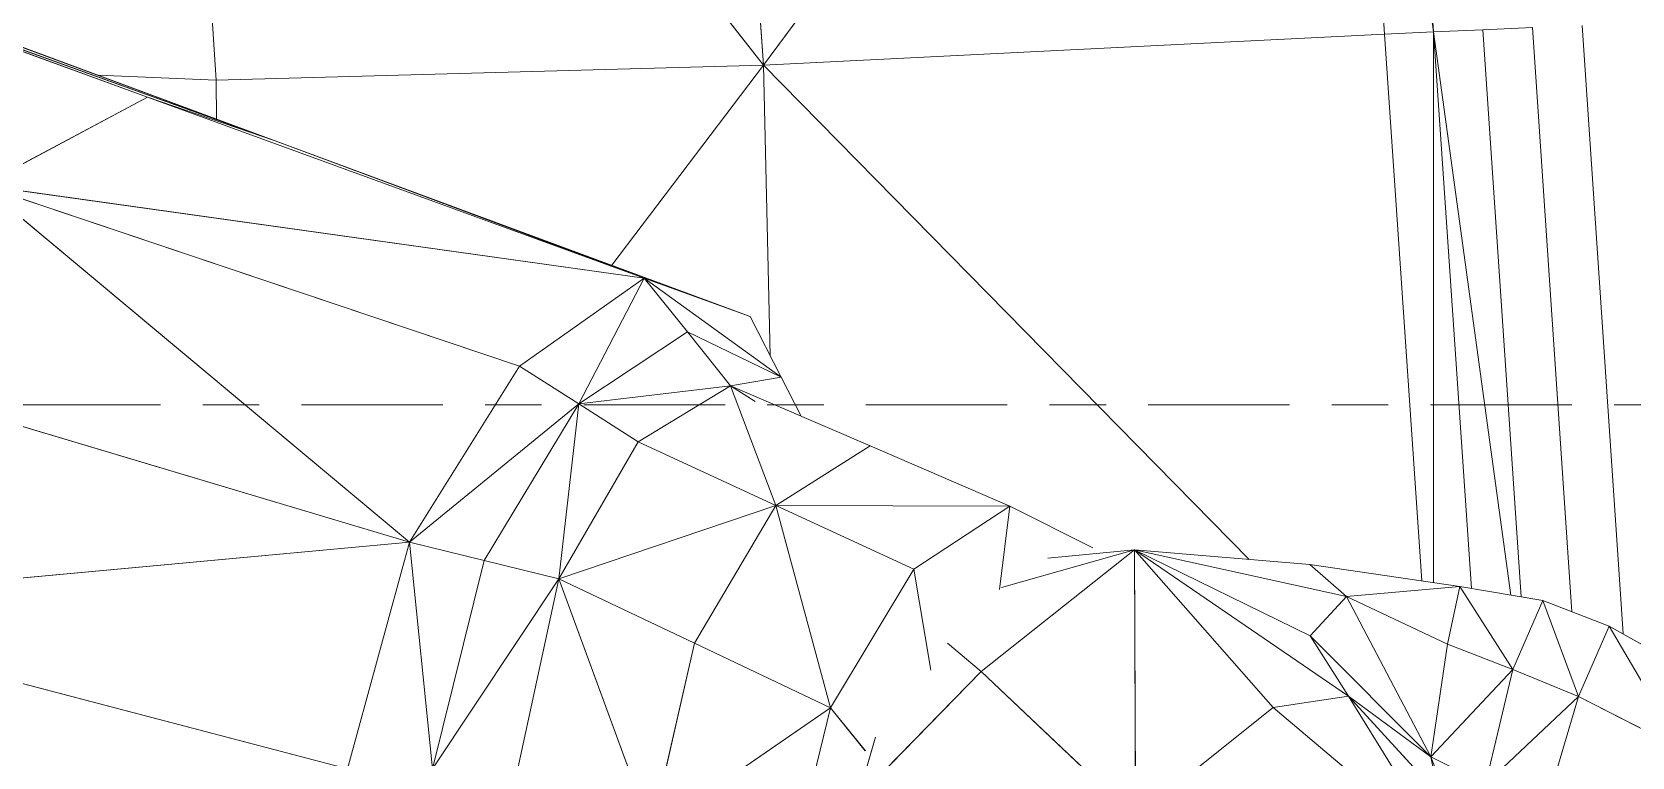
# Model space of a CAD drawing. Header units: centimetres. Extents: x -11896 to 2794, y -437 to 1921.
# Drawn here: x -11028.11 to -11010.11, y 511.57 to 519.72 of the extents above; entities that cross this region are included whole.
import ezdxf

# ---------------------------------------------------------------- set-up
doc = ezdxf.new("R2010")
doc.units = ezdxf.units.CM
doc.linetypes.add('Centre', pattern=[3.175, 0.635, -0.475, 1.59, -0.475])
doc.layers.add('A-FLOR-LEVL', color=7, linetype='Continuous', lineweight=9)
doc.layers.add('A-GENM', color=7, linetype='Continuous', lineweight=9)

# ---------------------------------------------------------------- blocks, each defined once
blk = doc.blocks.new('EQ-01-002 - EQ-01-002_dwg_Group_9-1527182-Sección 2-1')
at = {"layer": 'A-GENM', "color": 1, "true_color": 0xff0000}
for p, q in [((-11012.897, 528.058), (-11012.341, 519.724)), ((-11013.454, 528.033), (-11012.893, 519.699)), ((-11013.454, 528.033), (-11012.341, 519.724)), ((-11026.29, 523.123), (-11026.033, 519.182)), ((-11026.033, 519.182), (-11026.29, 523.123)), ((-11026.033, 519.182), (-11026.29, 523.123)), ((-11018.098, 521.756), (-11019.877, 519.351)), ((-11019.877, 519.351), (-11018.098, 521.756)), ((-11032.392, 521.03), (-11026.805, 518.992)), ((-11032.392, 521.03), (-11025.369, 518.5)), ((-11020.003, 521.095), (-11019.877, 519.351)), ((-11019.877, 519.351), (-11020.003, 521.095)), ((-11020.978, 520.757), (-11019.877, 519.351)), ((-11020.978, 520.757), (-11019.877, 519.351)), ((-11025.369, 518.5), (-11030.712, 520.476)), ((-11030.712, 520.476), (-11025.369, 518.5)), ((-11011.229, 519.773), (-11010.787, 513.202)), ((-11010.208, 512.951), (-11010.669, 519.797)), ((-11010.208, 512.951), (-11010.669, 519.797)), ((-11010.208, 512.951), (-11010.669, 519.797)), ((-11019.877, 519.351), (-11012.893, 519.699)), ((-11012.893, 519.699), (-11019.877, 519.351)), ((-11012.893, 519.699), (-11012.341, 519.724)), ((-11012.893, 519.699), (-11012.471, 513.548)), ((-11012.893, 519.699), (-11012.471, 513.548)), ((-11012.342, 513.529), (-11012.341, 519.724)), ((-11012.342, 513.529), (-11012.341, 519.724)), ((-11012.341, 519.724), (-11012.342, 513.529)), ((-11011.787, 519.749), (-11012.341, 519.724)), ((-11011.473, 513.389), (-11012.341, 519.724)), ((-11012.341, 519.724), (-11011.915, 513.464)), ((-11011.915, 513.464), (-11012.341, 519.724)), ((-11012.341, 519.724), (-11011.915, 513.464)), ((-11011.473, 513.389), (-11012.341, 519.724)), ((-11012.341, 519.724), (-11011.473, 513.389)), ((-11011.787, 519.749), (-11011.356, 513.369)), ((-11026.033, 519.182), (-11027.363, 519.237)), ((-11027.363, 519.237), (-11026.033, 519.182)), ((-11026.033, 519.182), (-11027.363, 519.237)), ((-11019.877, 519.351), (-11026.033, 519.182)), ((-11019.877, 519.351), (-11021.584, 517.099)), ((-11019.877, 519.351), (-11021.584, 517.099)), ((-11021.584, 517.099), (-11019.877, 519.351)), ((-11019.877, 519.351), (-11019.803, 516.085)), ((-11019.877, 519.351), (-11014.416, 513.79)), ((-11019.877, 519.351), (-11014.416, 513.79)), ((-11019.803, 516.085), (-11019.877, 519.351)), ((-11014.416, 513.79), (-11019.877, 519.351)), ((-11019.877, 519.351), (-11019.803, 516.085)), ((-11026.029, 518.744), (-11026.033, 519.182)), ((-11026.029, 518.744), (-11026.033, 519.182)), ((-11028.665, 517.998), (-11026.805, 518.992)), ((-11021.218, 516.953), (-11026.805, 518.992)), ((-11026.805, 518.992), (-11025.369, 518.5)), ((-11020.026, 516.523), (-11025.369, 518.5)), ((-11021.218, 516.953), (-11025.369, 518.5)), ((-11021.218, 516.953), (-11025.369, 518.5)), ((-11023.861, 513.984), (-11028.665, 517.998)), ((-11021.218, 516.953), (-11028.665, 517.998)), ((-11022.622, 515.966), (-11028.665, 517.998)), ((-11021.218, 516.953), (-11022.622, 515.966)), ((-11021.218, 516.953), (-11021.955, 515.539)), ((-11021.218, 516.953), (-11020.732, 516.349)), ((-11021.218, 516.953), (-11020.026, 516.523)), ((-11021.218, 516.953), (-11019.678, 515.841)), ((-11019.678, 515.841), (-11021.218, 516.953)), ((-11020.026, 516.523), (-11019.678, 515.841)), ((-11021.955, 515.539), (-11020.732, 516.349)), ((-11020.732, 516.349), (-11020.247, 515.744)), ((-11020.732, 516.349), (-11019.678, 515.841)), ((-11023.861, 513.984), (-11030.426, 515.947)), ((-11030.426, 515.947), (-11023.861, 513.984)), ((-11023.861, 513.984), (-11022.622, 515.966)), ((-11022.622, 515.966), (-11021.955, 515.539)), ((-11020.247, 515.744), (-11019.678, 515.841)), ((-11020.247, 515.744), (-11019.678, 515.841)), ((-11019.678, 515.841), (-11019.454, 515.401)), ((-11019.454, 515.401), (-11019.678, 515.841)), ((-11021.955, 515.539), (-11020.247, 515.744)), ((-11020.247, 515.744), (-11021.288, 515.111)), ((-11020.247, 515.744), (-11019.971, 515.568)), ((-11020.247, 515.744), (-11018.677, 515.066)), ((-11020.247, 515.744), (-11019.737, 514.396)), ((-11018.677, 515.066), (-11020.247, 515.744)), ((-11023.861, 513.984), (-11021.955, 515.539)), ((-11021.955, 515.539), (-11023.861, 513.984)), ((-11023.02, 513.778), (-11021.955, 515.539)), ((-11022.179, 513.572), (-11021.955, 515.539)), ((-11022.179, 513.572), (-11021.955, 515.539)), ((-11021.955, 515.539), (-11021.288, 515.111)), ((-11021.288, 515.111), (-11021.955, 515.539)), ((-11022.179, 513.572), (-11021.288, 515.111)), ((-11021.288, 515.111), (-11022.179, 513.572)), ((-11022.179, 513.572), (-11021.288, 515.111)), ((-11021.288, 515.111), (-11019.737, 514.396)), ((-11019.737, 514.396), (-11021.288, 515.111)), ((-11018.677, 515.066), (-11019.737, 514.396)), ((-11017.107, 514.388), (-11018.677, 515.066)), ((-11017.107, 514.388), (-11018.677, 515.066)), ((-11022.179, 513.572), (-11019.737, 514.396)), ((-11019.737, 514.396), (-11022.179, 513.572)), ((-11020.652, 512.846), (-11019.737, 514.396)), ((-11017.107, 514.388), (-11019.737, 514.396)), ((-11019.125, 512.12), (-11019.737, 514.396)), ((-11018.187, 513.68), (-11019.737, 514.396)), ((-11019.737, 514.396), (-11019.125, 512.12)), ((-11018.187, 513.68), (-11019.737, 514.396)), ((-11017.107, 514.388), (-11018.187, 513.68)), ((-11017.107, 514.388), (-11017.223, 513.452)), ((-11016.173, 513.919), (-11017.107, 514.388)), ((-11016.173, 513.919), (-11017.107, 514.388)), ((-11023.861, 513.984), (-11031.563, 513.27)), ((-11031.563, 513.27), (-11023.861, 513.984)), ((-11023.861, 513.984), (-11024.557, 511.432)), ((-11023.861, 513.984), (-11023.599, 511.434)), ((-11023.861, 513.984), (-11023.02, 513.778)), ((-11015.705, 513.899), (-11017.429, 512.527)), ((-11015.705, 513.899), (-11017.199, 513.475)), ((-11016.68, 513.805), (-11015.705, 513.899)), ((-11016.68, 513.805), (-11015.705, 513.899)), ((-11015.705, 513.899), (-11013.733, 513.732)), ((-11015.705, 513.899), (-11013.318, 513.373)), ((-11015.705, 513.899), (-11013.73, 512.929)), ((-11015.705, 513.899), (-11013.299, 512.252)), ((-11015.705, 513.899), (-11014.143, 512.125)), ((-11015.705, 513.899), (-11015.694, 510.888)), ((-11013.733, 513.732), (-11015.705, 513.899)), ((-11023.599, 511.434), (-11023.02, 513.778)), ((-11023.02, 513.778), (-11023.599, 511.434)), ((-11023.02, 513.778), (-11022.179, 513.572)), ((-11019.125, 512.12), (-11018.187, 513.68)), ((-11018.187, 513.68), (-11019.125, 512.12)), ((-11017.997, 512.543), (-11018.187, 513.68)), ((-11017.997, 512.543), (-11018.187, 513.68)), ((-11012.045, 513.486), (-11013.733, 513.732)), ((-11013.733, 513.732), (-11013.318, 513.373)), ((-11012.045, 513.486), (-11013.733, 513.732)), ((-11023.599, 511.434), (-11022.179, 513.572)), ((-11022.179, 513.572), (-11022.642, 511.436)), ((-11022.179, 513.572), (-11021.137, 510.734)), ((-11022.179, 513.572), (-11020.652, 512.846)), ((-11012.045, 513.486), (-11013.318, 513.373)), ((-11012.045, 513.486), (-11012.184, 512.837)), ((-11012.045, 513.486), (-11011.111, 513.327)), ((-11012.045, 513.486), (-11011.449, 512.552)), ((-11011.111, 513.327), (-11012.045, 513.486)), ((-11013.318, 513.373), (-11013.73, 512.929)), ((-11012.37, 511.567), (-11013.318, 513.373)), ((-11013.318, 513.373), (-11012.184, 512.837)), ((-11011.111, 513.327), (-11011.449, 512.552)), ((-11011.111, 513.327), (-11010.364, 513.038)), ((-11010.709, 512.249), (-11011.111, 513.327)), ((-11010.364, 513.038), (-11011.111, 513.327)), ((-11024.557, 511.432), (-11031.563, 513.27)), ((-11012.37, 511.567), (-11013.73, 512.929)), ((-11013.73, 512.929), (-11013.299, 512.252)), ((-11013.73, 512.929), (-11013.299, 512.252)), ((-11010.709, 512.249), (-11010.364, 513.038)), ((-11010.364, 513.038), (-11009.232, 512.404)), ((-11009.558, 511.658), (-11010.364, 513.038)), ((-11009.232, 512.404), (-11010.364, 513.038)), ((-11021.137, 510.734), (-11020.652, 512.846)), ((-11020.652, 512.846), (-11019.125, 512.12)), ((-11019.125, 512.12), (-11020.652, 512.846)), ((-11017.429, 512.527), (-11017.809, 512.846)), ((-11017.809, 512.846), (-11017.429, 512.527)), ((-11012.37, 511.567), (-11012.184, 512.837)), ((-11012.37, 511.567), (-11012.184, 512.837)), ((-11012.184, 512.837), (-11011.449, 512.552)), ((-11012.184, 512.837), (-11011.449, 512.552)), ((-11011.449, 512.552), (-11012.184, 512.837)), ((-11018.816, 511.107), (-11017.429, 512.527)), ((-11017.429, 512.527), (-11015.694, 510.888)), ((-11012.37, 511.567), (-11011.449, 512.552)), ((-11011.449, 512.552), (-11012.37, 511.567)), ((-11012.37, 511.567), (-11011.449, 512.552)), ((-11011.757, 511.26), (-11011.449, 512.552)), ((-11011.449, 512.552), (-11011.757, 511.26)), ((-11010.709, 512.249), (-11011.449, 512.552)), ((-11011.449, 512.552), (-11010.709, 512.249)), ((-11010.709, 512.249), (-11011.449, 512.552)), ((-11013.299, 512.252), (-11014.143, 512.125)), ((-11013.299, 512.252), (-11014.143, 512.125)), ((-11012.205, 510.484), (-11013.299, 512.252)), ((-11012.285, 511.146), (-11013.299, 512.252)), ((-11012.37, 511.567), (-11013.299, 512.252)), ((-11010.709, 512.249), (-11011.757, 511.26)), ((-11011.094, 510.954), (-11010.709, 512.249)), ((-11009.558, 511.658), (-11010.709, 512.249)), ((-11021.137, 510.734), (-11019.125, 512.12)), ((-11019.125, 512.12), (-11021.137, 510.734)), ((-11019.125, 512.12), (-11019.632, 510.031)), ((-11019.125, 512.12), (-11019.632, 510.031)), ((-11019.125, 512.12), (-11018.733, 511.638)), ((-11018.732, 511.638), (-11019.125, 512.12)), ((-11014.143, 512.125), (-11015.694, 510.888)), ((-11012.205, 510.484), (-11014.143, 512.125)), ((-11018.816, 511.107), (-11018.618, 511.79)), ((-11011.819, 510.134), (-11012.37, 511.567)), ((-11011.757, 511.26), (-11012.37, 511.567)), ((-11012.285, 511.146), (-11012.37, 511.567)), ((-11011.757, 511.26), (-11012.37, 511.567)), ((-11011.757, 511.26), (-11012.37, 511.567))]:
    blk.add_line(p, q, dxfattribs=at)
at = {"layer": 'A-GENM', "color": 1, "true_color": 0xff0000, "flags": 128}
for points in [[(-11012.897, 528.058), (-11013.454, 528.033), (-11012.341, 519.724), (-11013.454, 528.033), (-11012.893, 519.699)], [(-11011.356, 513.369), (-11011.787, 519.749), (-11012.341, 519.724), (-11012.897, 528.058)], [(-11015.225, 525.639), (-11013.454, 528.033), (-11012.893, 519.699)], [(-11018.098, 521.756), (-11019.877, 519.351), (-11020.978, 520.757)], [(-11026.805, 518.992), (-11028.665, 517.998), (-11034.708, 520.029), (-11032.392, 521.03), (-11028.665, 517.998), (-11036.991, 517.91), (-11034.708, 520.029), (-11028.665, 517.998), (-11030.426, 515.947), (-11036.991, 517.91), (-11028.665, 517.998), (-11023.861, 513.984)], [(-11026.805, 518.992), (-11021.218, 516.953), (-11028.665, 517.998), (-11032.392, 521.03), (-11026.805, 518.992)], [(-11025.369, 518.5), (-11032.392, 521.03), (-11030.712, 520.476), (-11025.369, 518.5), (-11026.805, 518.992)], [(-11026.805, 518.992), (-11032.392, 521.03), (-11025.369, 518.5), (-11021.218, 516.953), (-11026.805, 518.992), (-11025.369, 518.5), (-11020.026, 516.523), (-11021.218, 516.953)], [(-11020.003, 521.095), (-11019.877, 519.351), (-11026.033, 519.182)], [(-11011.787, 519.749), (-11011.229, 519.773), (-11011.787, 519.749), (-11011.356, 513.369)], [(-11019.877, 519.351), (-11012.893, 519.699), (-11012.471, 513.548)], [(-11026.029, 518.744), (-11026.033, 519.182), (-11019.877, 519.351)], [(-11022.622, 515.966), (-11028.665, 517.998), (-11026.805, 518.992)], [(-11019.678, 515.841), (-11020.026, 516.523), (-11025.369, 518.5)], [(-11023.861, 513.984), (-11030.426, 515.947), (-11028.665, 517.998)], [(-11023.861, 513.984), (-11028.665, 517.998), (-11022.622, 515.966)], [(-11028.665, 517.998), (-11021.218, 516.953), (-11022.622, 515.966)], [(-11023.861, 513.984), (-11031.563, 513.27), (-11036.991, 517.91), (-11030.426, 515.947)], [(-11022.622, 515.966), (-11021.955, 515.539), (-11021.218, 516.953), (-11022.622, 515.966), (-11023.861, 513.984)], [(-11021.955, 515.539), (-11021.218, 516.953), (-11020.732, 516.349), (-11021.955, 515.539)], [(-11021.218, 516.953), (-11020.026, 516.523), (-11019.678, 515.841), (-11020.732, 516.349), (-11021.218, 516.953)], [(-11021.218, 516.953), (-11019.678, 515.841), (-11020.247, 515.744)], [(-11021.955, 515.539), (-11020.732, 516.349), (-11020.247, 515.744), (-11021.955, 515.539)], [(-11020.247, 515.744), (-11020.732, 516.349), (-11019.678, 515.841), (-11019.454, 515.401)], [(-11023.861, 513.984), (-11024.557, 511.432), (-11031.563, 513.27), (-11030.426, 515.947)], [(-11023.861, 513.984), (-11022.622, 515.966), (-11021.955, 515.539), (-11023.02, 513.778), (-11023.861, 513.984), (-11021.955, 515.539), (-11022.179, 513.572)], [(-11021.955, 515.539), (-11020.247, 515.744), (-11021.288, 515.111)], [(-11021.288, 515.111), (-11020.247, 515.744), (-11019.737, 514.396)], [(-11019.737, 514.396), (-11020.247, 515.744), (-11018.677, 515.066), (-11019.737, 514.396), (-11017.107, 514.388), (-11018.677, 515.066), (-11019.737, 514.396)], [(-11022.179, 513.572), (-11023.02, 513.778), (-11021.955, 515.539), (-11021.288, 515.111)], [(-11021.288, 515.111), (-11019.737, 514.396), (-11020.652, 512.846)], [(-11020.652, 512.846), (-11022.179, 513.572), (-11019.737, 514.396)], [(-11020.652, 512.846), (-11019.737, 514.396), (-11018.187, 513.68)], [(-11019.125, 512.12), (-11019.737, 514.396), (-11017.107, 514.388), (-11018.187, 513.68), (-11017.107, 514.388), (-11017.223, 513.452)], [(-11017.223, 513.452), (-11017.107, 514.388), (-11016.173, 513.919)], [(-11023.599, 511.434), (-11023.861, 513.984), (-11023.02, 513.778)], [(-11017.429, 512.527), (-11015.705, 513.899), (-11017.199, 513.475)], [(-11017.429, 512.527), (-11015.705, 513.899), (-11015.694, 510.888)], [(-11017.199, 513.475), (-11015.705, 513.899), (-11016.68, 513.805)], [(-11015.694, 510.888), (-11015.705, 513.899), (-11014.143, 512.125)], [(-11014.143, 512.125), (-11015.705, 513.899), (-11013.299, 512.252)], [(-11013.299, 512.252), (-11015.705, 513.899), (-11013.73, 512.929)], [(-11013.73, 512.929), (-11015.705, 513.899), (-11013.318, 513.373)], [(-11013.318, 513.373), (-11015.705, 513.899), (-11013.733, 513.732), (-11013.318, 513.373)], [(-11023.599, 511.434), (-11022.179, 513.572), (-11022.642, 511.436), (-11023.599, 511.434), (-11023.02, 513.778)], [(-11023.02, 513.778), (-11022.179, 513.572), (-11023.599, 511.434)], [(-11019.125, 512.12), (-11018.187, 513.68), (-11017.997, 512.543)], [(-11013.318, 513.373), (-11013.733, 513.732), (-11012.045, 513.486), (-11013.318, 513.373), (-11012.045, 513.486), (-11012.184, 512.837)], [(-11022.642, 511.436), (-11022.179, 513.572), (-11021.137, 510.734)], [(-11021.137, 510.734), (-11022.179, 513.572), (-11020.652, 512.846), (-11021.137, 510.734)], [(-11012.184, 512.837), (-11012.045, 513.486), (-11011.449, 512.552)], [(-11011.449, 512.552), (-11012.045, 513.486), (-11011.111, 513.327), (-11011.449, 512.552)], [(-11012.184, 512.837), (-11012.37, 511.567), (-11013.318, 513.373), (-11012.37, 511.567), (-11013.73, 512.929), (-11013.318, 513.373), (-11013.73, 512.929)], [(-11011.449, 512.552), (-11011.111, 513.327), (-11010.364, 513.038), (-11010.709, 512.249), (-11009.558, 511.658), (-11009.982, 510.438), (-11011.094, 510.954)], [(-11024.603, 509.019), (-11031.563, 513.27), (-11024.557, 511.432)], [(-11013.299, 512.252), (-11013.73, 512.929), (-11012.37, 511.567), (-11013.299, 512.252), (-11012.37, 511.567)], [(-11009.232, 512.404), (-11010.364, 513.038), (-11010.709, 512.249), (-11011.094, 510.954), (-11011.757, 511.26), (-11011.449, 512.552)], [(-11019.632, 510.031), (-11021.137, 510.734), (-11020.652, 512.846), (-11019.125, 512.12)], [(-11018.618, 511.79), (-11018.816, 511.107), (-11017.429, 512.527), (-11017.809, 512.846)], [(-11015.694, 510.888), (-11018.816, 511.107), (-11017.429, 512.527), (-11015.694, 510.888)], [(-11012.205, 510.484), (-11013.84, 509.223), (-11015.694, 510.888), (-11017.429, 512.527)], [(-11011.094, 510.954), (-11010.709, 512.249), (-11009.558, 511.658), (-11009.232, 512.404), (-11007.858, 511.648), (-11008.169, 510.96)], [(-11012.285, 511.146), (-11012.205, 510.484), (-11013.299, 512.252), (-11012.205, 510.484), (-11014.143, 512.125), (-11013.299, 512.252)], [(-11019.861, 508.41), (-11021.137, 510.734), (-11019.125, 512.12)], [(-11019.632, 510.031), (-11019.125, 512.12), (-11018.733, 511.638)], [(-11014.143, 512.125), (-11015.694, 510.888), (-11014.143, 512.125), (-11012.205, 510.484)], [(-11018.96, 511.351), (-11018.816, 511.107), (-11018.618, 511.79)]]:
    blk.add_lwpolyline(points, dxfattribs=at)
for points in [[(-11010.787, 513.202), (-11011.229, 519.773)], [(-11012.893, 519.699), (-11012.341, 519.724)], [(-11024.557, 511.432), (-11023.599, 511.434), (-11023.861, 513.984)], [(-11012.184, 512.837), (-11013.318, 513.373)], [(-11012.285, 511.146), (-11013.299, 512.252)]]:
    blk.add_lwpolyline(points, close=True, dxfattribs=at)
blk = doc.blocks.new('EQ-01-002 - EQ-01-002_dwg-1527181-Sección 2-1')
blk.add_blockref('EQ-01-002 - EQ-01-002_dwg_Group_9-1527182-Sección 2-1', (0, 0))
blk = doc.blocks.new('EQ-01-002 - EQ-01-002-1481515-Sección 2-1')
blk.add_blockref('EQ-01-002 - EQ-01-002_dwg-1527181-Sección 2-1', (0, 0))
blk = doc.blocks.new('PQ_RVR_MEP-01_ZZ_ZZ_MO_T_A_rvt-1-Sección 2-1')
at = {"layer": 'A-GENM', "lineweight": 9}
blk.add_blockref('EQ-01-002 - EQ-01-002-1481515-Sección 2-1', (0, 0), dxfattribs=at)

msp = doc.modelspace()

# ---------------------------------------------------------------- linework, layer by layer
at = {"layer": 'A-FLOR-LEVL', "color": 253, "linetype": 'Centre', "true_color": 0xaaaaaa}
msp.add_line((-11896.135, 515.53), (-4860.713, 515.53), dxfattribs=at)

# ---------------------------------------------------------------- block references
at = {"lineweight": 5}
msp.add_blockref('PQ_RVR_MEP-01_ZZ_ZZ_MO_T_A_rvt-1-Sección 2-1', (0, 0), dxfattribs=at)

doc.saveas('drawing.dxf')
